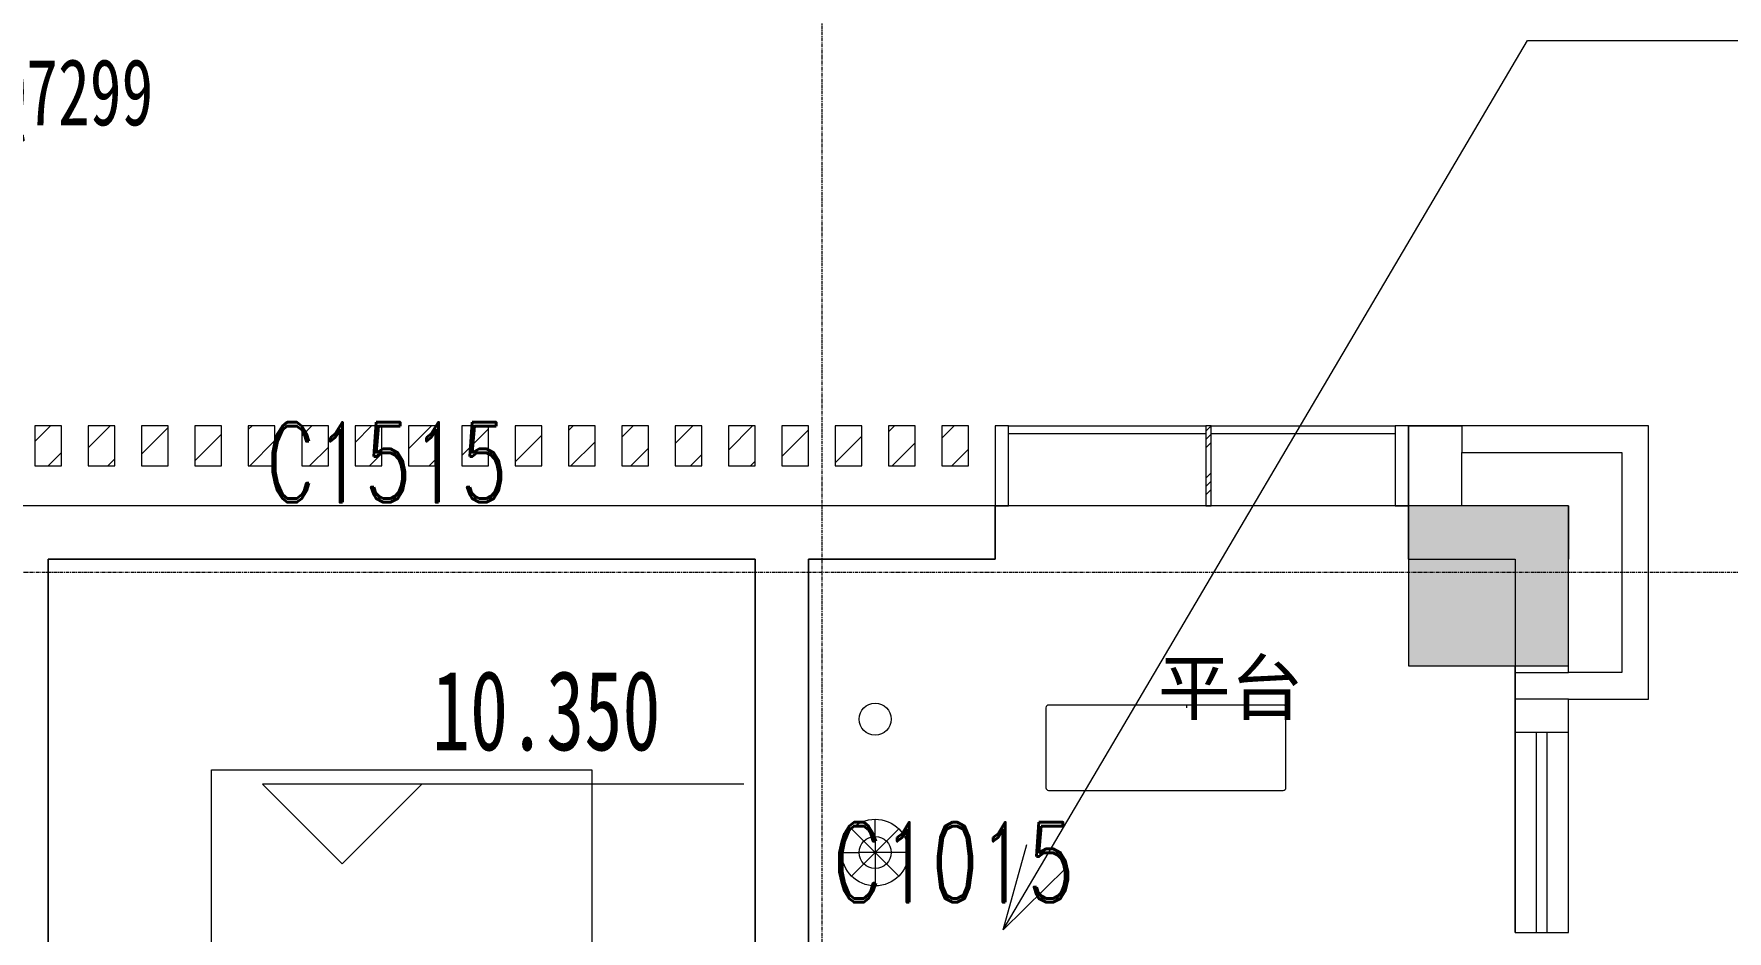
# Model space of a CAD drawing. Header units: millimetres. Extents: x 147592 to 200188, y -27981 to 8299.
# Drawn here: x 171046 to 177394, y -1345 to 2020 of the extents above; entities that cross this region are included whole.
import ezdxf

# ---------------------------------------------------------------- set-up
doc = ezdxf.new("R2010")
doc.units = ezdxf.units.MM
doc.linetypes.add('轴网线', pattern=[22.24, 12.7, -3.18, 3.18, -3.18])
doc.layers.add('0-1', color=7, linetype='Continuous', lineweight=5)
for name, color, linetype, lineweight, true_color in [('0-2', 7, 'Continuous', 5, 0x515151), ('A-DETL-1', 7, 'Continuous', 5, 0x5151ff), ('A-DETL-GENF-1', 7, 'Continuous', 5, 0xa8a8a8), ('A-FLOR-1', 7, 'Continuous', 5, 0x7f7f7f), ('A-GLAZ-1', 7, 'Continuous', 5, 0x515151), ('A-GLAZ-CWMG-1', 7, 'Continuous', 5, 0x515151), ('A-GLAZ-IDEN-1', 7, 'Continuous', 5, 0x515151), ('A-WALL-1', 7, 'Continuous', 5, 0x515151), ('A-WALL-IDEN-2', 7, 'Continuous', 5, 0x515151), ('G-ANNO-DIMS-1', 7, 'Continuous', 5, 0x515151), ('G-ANNO-DIMS-2', 7, 'Continuous', 5, 0x5151ff), ('G-ANNO-TEXT-1', 7, 'Continuous', 5, 0x515151), ('G-ANNO-TEXT-2', 3, 'Continuous', 5, 0x00ff00), ('M-EQPM-1', 4, 'Continuous', 5, 0x00ffff), ('Q-SPCQ-1', 7, 'Continuous', 5, 0x515151), ('S-GRID-1', 7, '轴网线', 5, 0x5151ff), ('S-STRS-1', 7, 'Continuous', 5, 0x515151), ('S-STRS-ANNO-1', 7, 'Continuous', 5, 0x5151ff)]:
    doc.layers.add(name, color=color, linetype=linetype, lineweight=lineweight, true_color=true_color)
doc.styles.add('RomanD', font='romand__.ttf', dxfattribs={"width": 0.7, "height": 300})
doc.styles.add('仿宋', font='', dxfattribs={"width": 0.7, "height": 300})
doc.styles.add('仿宋_4', font='', dxfattribs={"width": 0.7, "height": 250})
doc.styles.add('黑体', font='', dxfattribs={"height": 200})
doc.styles.get('仿宋').set_extended_font_data('FangSong')
doc.styles.get('仿宋_4').set_extended_font_data('FangSong')
doc.styles.get('黑体').set_extended_font_data('SimHei')

# ---------------------------------------------------------------- blocks, each defined once
blk = doc.blocks.new('矩形竖梃 - 100_100mm 木色铝方通-V56-10-004 四层空调通风平面图')
at = {"layer": 'A-GLAZ-CWMG-1'}
h = blk.add_hatch(dxfattribs=at)
h.set_pattern_fill('FP_47', color=256, style=0, pattern_type=2)
h.set_pattern_definition([(315, (-171100.01, 549.98), (70.71068, 70.71068), [])])
h.paths.add_polyline_path([(50, 150), (50, 0), (-50, 0), (-50, 150)], flags=0)
for p, q in [((-50, 150), (50, 150)), ((-50, 0), (-50, 150)), ((50, 150), (50, 0)), ((50, 0), (-50, 0))]:
    blk.add_line(p, q, dxfattribs=at)
blk = doc.blocks.new('矩形竖梃 - 100_100mm 木色铝方通-V57-10-004 四层空调通风平面图')
at = {"layer": 'A-GLAZ-CWMG-1'}
h = blk.add_hatch(dxfattribs=at)
h.set_pattern_fill('FP_48', color=256, style=0, pattern_type=2)
h.set_pattern_definition([(315, (-171700.01, 549.98), (70.71068, 70.71068), [])])
h.paths.add_polyline_path([(50, 150), (50, 0), (-50, 0), (-50, 150)], flags=0)
for p, q in [((-50, 150), (50, 150)), ((-50, 0), (-50, 150)), ((50, 150), (50, 0)), ((50, 0), (-50, 0))]:
    blk.add_line(p, q, dxfattribs=at)
blk = doc.blocks.new('矩形竖梃 - 100_100mm 木色铝方通-V58-10-004 四层空调通风平面图')
at = {"layer": 'A-GLAZ-CWMG-1'}
h = blk.add_hatch(dxfattribs=at)
h.set_pattern_fill('FP_49', color=256, style=0, pattern_type=2)
h.set_pattern_definition([(315, (-171300.01, 549.98), (70.71068, 70.71068), [])])
h.paths.add_polyline_path([(50, 150), (50, 0), (-50, 0), (-50, 150)], flags=0)
for p, q in [((-50, 150), (50, 150)), ((-50, 0), (-50, 150)), ((50, 150), (50, 0)), ((50, 0), (-50, 0))]:
    blk.add_line(p, q, dxfattribs=at)
blk = doc.blocks.new('矩形竖梃 - 100_100mm 木色铝方通-V59-10-004 四层空调通风平面图')
at = {"layer": 'A-GLAZ-CWMG-1'}
h = blk.add_hatch(dxfattribs=at)
h.set_pattern_fill('FP_50', color=256, style=0, pattern_type=2)
h.set_pattern_definition([(315, (-171500.01, 549.98), (70.71068, 70.71068), [])])
h.paths.add_polyline_path([(50, 150), (50, 0), (-50, 0), (-50, 150)], flags=0)
for p, q in [((-50, 150), (50, 150)), ((-50, 0), (-50, 150)), ((50, 150), (50, 0)), ((50, 0), (-50, 0))]:
    blk.add_line(p, q, dxfattribs=at)
blk = doc.blocks.new('矩形竖梃 - 100_100mm 木色铝方通-V60-10-004 四层空调通风平面图')
at = {"layer": 'A-GLAZ-CWMG-1'}
h = blk.add_hatch(dxfattribs=at)
h.set_pattern_fill('FP_51', color=256, style=0, pattern_type=2)
h.set_pattern_definition([(315, (-171900.01, 549.98), (70.71068, 70.71068), [])])
h.paths.add_polyline_path([(50, 150), (50, 0), (-50, 0), (-50, 150)], flags=0)
for p, q in [((-50, 150), (50, 150)), ((-50, 0), (-50, 150)), ((50, 150), (50, 0)), ((50, 0), (-50, 0))]:
    blk.add_line(p, q, dxfattribs=at)
blk = doc.blocks.new('矩形竖梃 - 100_100mm 木色铝方通-V61-10-004 四层空调通风平面图')
at = {"layer": 'A-GLAZ-CWMG-1'}
h = blk.add_hatch(dxfattribs=at)
h.set_pattern_fill('FP_52', color=256, style=0, pattern_type=2)
h.set_pattern_definition([(315, (-172100.01, 549.98), (70.71068, 70.71068), [])])
h.paths.add_polyline_path([(50, 150), (50, 0), (-50, 0), (-50, 150)], flags=0)
for p, q in [((-50, 150), (50, 150)), ((-50, 0), (-50, 150)), ((50, 150), (50, 0)), ((50, 0), (-50, 0))]:
    blk.add_line(p, q, dxfattribs=at)
blk = doc.blocks.new('矩形竖梃 - 100_100mm 木色铝方通-V62-10-004 四层空调通风平面图')
at = {"layer": 'A-GLAZ-CWMG-1'}
h = blk.add_hatch(dxfattribs=at)
h.set_pattern_fill('FP_53', color=256, style=0, pattern_type=2)
h.set_pattern_definition([(315, (-172300.01, 549.98), (70.71068, 70.71068), [])])
h.paths.add_polyline_path([(50, 150), (50, 0), (-50, 0), (-50, 150)], flags=0)
for p, q in [((-50, 150), (50, 150)), ((-50, 0), (-50, 150)), ((50, 150), (50, 0)), ((50, 0), (-50, 0))]:
    blk.add_line(p, q, dxfattribs=at)
blk = doc.blocks.new('矩形竖梃 - 100_100mm 木色铝方通-V63-10-004 四层空调通风平面图')
at = {"layer": 'A-GLAZ-CWMG-1'}
h = blk.add_hatch(dxfattribs=at)
h.set_pattern_fill('FP_54', color=256, style=0, pattern_type=2)
h.set_pattern_definition([(315, (-172500.01, 549.98), (70.71068, 70.71068), [])])
h.paths.add_polyline_path([(50, 150), (50, 0), (-50, 0), (-50, 150)], flags=0)
for p, q in [((-50, 150), (50, 150)), ((-50, 0), (-50, 150)), ((50, 150), (50, 0)), ((50, 0), (-50, 0))]:
    blk.add_line(p, q, dxfattribs=at)
blk = doc.blocks.new('矩形竖梃 - 100_100mm 木色铝方通-V64-10-004 四层空调通风平面图')
at = {"layer": 'A-GLAZ-CWMG-1'}
h = blk.add_hatch(dxfattribs=at)
h.set_pattern_fill('FP_55', color=256, style=0, pattern_type=2)
h.set_pattern_definition([(315, (-172700.01, 549.98), (70.71068, 70.71068), [])])
h.paths.add_polyline_path([(50, 150), (50, 0), (-50, 0), (-50, 150)], flags=0)
for p, q in [((-50, 150), (50, 150)), ((-50, 0), (-50, 150)), ((50, 150), (50, 0)), ((50, 0), (-50, 0))]:
    blk.add_line(p, q, dxfattribs=at)
blk = doc.blocks.new('矩形竖梃 - 100_100mm 木色铝方通-V65-10-004 四层空调通风平面图')
at = {"layer": 'A-GLAZ-CWMG-1'}
h = blk.add_hatch(dxfattribs=at)
h.set_pattern_fill('FP_56', color=256, style=0, pattern_type=2)
h.set_pattern_definition([(315, (-172900.01, 549.98), (70.71068, 70.71068), [])])
h.paths.add_polyline_path([(50, 150), (50, 0), (-50, 0), (-50, 150)], flags=0)
for p, q in [((-50, 150), (50, 150)), ((-50, 0), (-50, 150)), ((50, 150), (50, 0)), ((50, 0), (-50, 0))]:
    blk.add_line(p, q, dxfattribs=at)
blk = doc.blocks.new('矩形竖梃 - 100_100mm 木色铝方通-V66-10-004 四层空调通风平面图')
at = {"layer": 'A-GLAZ-CWMG-1'}
h = blk.add_hatch(dxfattribs=at)
h.set_pattern_fill('FP_57', color=256, style=0, pattern_type=2)
h.set_pattern_definition([(315, (-173100.01, 549.98), (70.71068, 70.71068), [])])
h.paths.add_polyline_path([(50, 150), (50, 0), (-50, 0), (-50, 150)], flags=0)
for p, q in [((-50, 150), (50, 150)), ((-50, 0), (-50, 150)), ((50, 150), (50, 0)), ((50, 0), (-50, 0))]:
    blk.add_line(p, q, dxfattribs=at)
blk = doc.blocks.new('矩形竖梃 - 100_100mm 木色铝方通-V67-10-004 四层空调通风平面图')
at = {"layer": 'A-GLAZ-CWMG-1'}
h = blk.add_hatch(dxfattribs=at)
h.set_pattern_fill('FP_58', color=256, style=0, pattern_type=2)
h.set_pattern_definition([(315, (-173300.01, 549.98), (70.71068, 70.71068), [])])
h.paths.add_polyline_path([(50, 150), (50, 0), (-50, 0), (-50, 150)], flags=0)
for p, q in [((-50, 150), (50, 150)), ((-50, 0), (-50, 150)), ((50, 150), (50, 0)), ((50, 0), (-50, 0))]:
    blk.add_line(p, q, dxfattribs=at)
blk = doc.blocks.new('矩形竖梃 - 100_100mm 木色铝方通-V68-10-004 四层空调通风平面图')
at = {"layer": 'A-GLAZ-CWMG-1'}
h = blk.add_hatch(dxfattribs=at)
h.set_pattern_fill('FP_59', color=256, style=0, pattern_type=2)
h.set_pattern_definition([(315, (-173500.01, 549.98), (70.71068, 70.71068), [])])
h.paths.add_polyline_path([(50, 150), (50, 0), (-50, 0), (-50, 150), (-37.9, 150)], flags=0)
for p, q in [((-50, 150), (50, 150)), ((-50, 0), (-50, 150)), ((50, 150), (50, 0)), ((50, 0), (-50, 0))]:
    blk.add_line(p, q, dxfattribs=at)
blk = doc.blocks.new('矩形竖梃 - 100_100mm 木色铝方通-V69-10-004 四层空调通风平面图')
at = {"layer": 'A-GLAZ-CWMG-1'}
h = blk.add_hatch(dxfattribs=at)
h.set_pattern_fill('FP_60', color=256, style=0, pattern_type=2)
h.set_pattern_definition([(315, (-173700.01, 549.98), (70.71068, 70.71068), [])])
h.paths.add_polyline_path([(50, 150), (50, 0), (-50, 0), (-50, 150)], flags=0)
for p, q in [((-50, 150), (50, 150)), ((-50, 0), (-50, 150)), ((50, 150), (50, 0)), ((50, 0), (-50, 0))]:
    blk.add_line(p, q, dxfattribs=at)
blk = doc.blocks.new('矩形竖梃 - 100_100mm 木色铝方通-V70-10-004 四层空调通风平面图')
at = {"layer": 'A-GLAZ-CWMG-1'}
h = blk.add_hatch(dxfattribs=at)
h.set_pattern_fill('FP_61', color=256, style=0, pattern_type=2)
h.set_pattern_definition([(315, (-173900.01, 549.98), (70.71068, 70.71068), [])])
h.paths.add_polyline_path([(50, 150), (50, 0), (-50, 0), (-50, 150)], flags=0)
for p, q in [((-50, 150), (50, 150)), ((-50, 0), (-50, 150)), ((50, 150), (50, 0)), ((50, 0), (-50, 0))]:
    blk.add_line(p, q, dxfattribs=at)
blk = doc.blocks.new('矩形竖梃 - 100_100mm 木色铝方通-V71-10-004 四层空调通风平面图')
at = {"layer": 'A-GLAZ-CWMG-1'}
h = blk.add_hatch(dxfattribs=at)
h.set_pattern_fill('FP_62', color=256, style=0, pattern_type=2)
h.set_pattern_definition([(315, (-174100.01, 549.98), (70.71068, 70.71068), [])])
h.paths.add_polyline_path([(50, 150), (50, 0), (-50, 0), (-50, 150)], flags=0)
for p, q in [((-50, 150), (50, 150)), ((-50, 0), (-50, 150)), ((50, 150), (50, 0)), ((50, 0), (-50, 0))]:
    blk.add_line(p, q, dxfattribs=at)
blk = doc.blocks.new('雨水斗 2d - 地漏 R100-669040-10-004 四层空调通风平面图')
at = {"layer": 'Q-SPCQ-1'}
for p, q in [((-42.4, 42.4), (-88.4, 88.4)), ((88.4, 88.4), (-42.4, -42.4)), ((0, 60), (0, 125)), ((-125, 0), (-60, 0)), ((125, 0), (-60, 0)), ((-42.4, 42.4), (88.4, -88.4)), ((0, 60), (0, -125)), ((-88.4, -88.4), (-42.4, -42.4))]:
    blk.add_line(p, q, dxfattribs=at)
for radius in [125, 60]:
    blk.add_circle((0, 0), radius, dxfattribs=at)
blk = doc.blocks.new('雨水管 2d - 地漏 R50-1793327-10-004 四层空调通风平面图')
at = {"layer": 'Q-SPCQ-1'}
blk.add_circle((0, 0), 60, dxfattribs=at)
blk = doc.blocks.new('矩形竖梃 - 50_300mm 长方形-V72-10-004 四层空调通风平面图')
at = {"layer": 'A-GLAZ-CWMG-1'}
for p, q in [((-50, 0), (0, 0)), ((-50, -300), (-50, 0)), ((0, 0), (0, -300)), ((0, -300), (-50, -300))]:
    blk.add_line(p, q, dxfattribs=at)
blk = doc.blocks.new('矩形竖梃 - 50_300mm 长方形-V73-10-004 四层空调通风平面图')
at = {"layer": 'A-GLAZ-CWMG-1'}
for p, q in [((0, 0), (-50, 0)), ((-50, 0), (-50, -300)), ((0, -300), (0, 0)), ((-50, -300), (0, -300))]:
    blk.add_line(p, q, dxfattribs=at)
blk = doc.blocks.new('矩形竖梃 - 30mm 正方形-2021428-10-004 四层空调通风平面图')
at = {"layer": 'A-GLAZ-CWMG-1'}
for p, q in [((175460, 550), (176150, 550)), ((176150, 520), (175460, 520))]:
    blk.add_line(p, q, dxfattribs=at)
blk = doc.blocks.new('矩形竖梃 - 30mm 正方形-2021431-10-004 四层空调通风平面图')
at = {"layer": 'A-GLAZ-CWMG-1'}
for p, q in [((174700, 550), (175440, 550)), ((175440, 520), (174700, 520))]:
    blk.add_line(p, q, dxfattribs=at)
blk = doc.blocks.new('矩形竖梃 - TJ隐框 20_250-1986374-10-004 四层空调通风平面图')
at = {"layer": 'A-GLAZ-CWMG-1'}
h = blk.add_hatch(dxfattribs=at)
h.set_pattern_fill('FP_64', color=256, style=0, pattern_type=2)
h.set_pattern_definition([(135, (175450.01, -549.98), (-88.38835, -88.38835), []), (135, (175418.76, -549.98), (-176.776695, 1e-14), []), (135, (175481.26, -549.98), (-176.776695, 1e-14), [])])
h.paths.add_polyline_path([(-10, -300), (-10, 0), (10, 0), (10, -300)], flags=0)
for p, q in [((-10, 0), (10, 0)), ((-10, -300), (-10, 0)), ((10, 0), (10, -300)), ((10, -300), (-10, -300))]:
    blk.add_line(p, q, dxfattribs=at)
blk = doc.blocks.new('矩形竖梃 - 100_100mm 木色铝方通-V77-10-004 四层空调通风平面图')
at = {"layer": 'A-GLAZ-CWMG-1'}
h = blk.add_hatch(dxfattribs=at)
h.set_pattern_fill('FP_66', color=256, style=0, pattern_type=2)
h.set_pattern_definition([(315, (-174300.01, 549.98), (70.71068, 70.71068), [])])
h.paths.add_polyline_path([(50, 150), (50, 0), (-50, 0), (-50, 150)], flags=0)
for p, q in [((-50, 150), (50, 150)), ((-50, 0), (-50, 150)), ((50, 150), (50, 0)), ((50, 0), (-50, 0))]:
    blk.add_line(p, q, dxfattribs=at)
blk = doc.blocks.new('矩形竖梃 - 100_100mm 木色铝方通-V78-10-004 四层空调通风平面图')
at = {"layer": 'A-GLAZ-CWMG-1'}
h = blk.add_hatch(dxfattribs=at)
h.set_pattern_fill('FP_67', color=256, style=0, pattern_type=2)
h.set_pattern_definition([(315, (-174500.01, 549.98), (70.71068, 70.71068), [])])
h.paths.add_polyline_path([(50, 150), (50, 0), (-50, 0), (-50, 150)], flags=0)
for p, q in [((-50, 150), (50, 150)), ((-50, 0), (-50, 150)), ((50, 150), (50, 0)), ((50, 0), (-50, 0))]:
    blk.add_line(p, q, dxfattribs=at)
blk = doc.blocks.new('百叶窗-单层单列_角度可变_ - BYC0825-2215836-10-004 四层空调通风平面图')
at = {"layer": 'A-GLAZ-1'}
for p, q in [((375, 0), (-375, 0)), ((-375, 0), (-375, -200)), ((375, -200), (375, 0)), ((-375, -80), (375, -80)), ((-375, -120), (375, -120)), ((-375, -200), (375, -200))]:
    blk.add_line(p, q, dxfattribs=at)
blk = doc.blocks.new('高程点 - 相对高程点-103621-10-004 四层空调通风平面图')
at = {"layer": 'G-ANNO-DIMS-2'}
for p, q in [((15.062, 2.987), (-2.987, 2.987)), ((0, 0), (-2.987, 2.987)), ((0, 0), (2.987, 2.987))]:
    blk.add_line(p, q, dxfattribs=at)
blk = doc.blocks.new('YXQH_AR_B9-20_rvt-1-10-004 四层空调通风平面图')
at = {"layer": 'A-DETL-GENF-1'}
h = blk.add_hatch(dxfattribs=at)
h.set_pattern_fill('FP_65', color=256, style=0, pattern_type=2)
h.set_pattern_definition([(7.754, (-466.58, -204.02), (12.15805, 332.8942), [3.353, -1548.768]), (7.754, (776.34, 218.05), (12.15805, 332.8942), [3.353, -1548.768]), (9.74, (363.8, 116.2), (0.0001, 1266.291), [3.353, -588.363]), (9.74, (339.6, 204.2), (0.0001, 1266.291), [3.353, -588.363]), (68.882, (225.66, -61.6), (-140.1373, 1041.8589), [3.353, -1089.337]), (68.882, (129, -106.5), (-140.1373, 1041.8589), [3.353, -1089.337]), (56.297, (-51.2, 131.2), (-734.4827, 622.86), [3.353, -470.742]), (56.297, (137.8, 331.9), (-734.4827, 622.86), [3.353, -470.742]), (137.416, (187.59, 94.08), (-3935.054568, 3543.459496), [73.913, -9804.313]), (8.512, (90.05, 79.41), (3117.572636, 564.982686), [98.632, -5356.38]), (236.294, (133.21, 144.14), (-4467.173774, -6768.804336), [77.802, -13192.636]), (128.267, (122.16, 220.01), (-6131.736673, 7665.37486), [53.462, -17810.517]), (9.74, (48.62, 207.58), (3069.14795, 643.06413), [74.582, -10350.37]), (233.414, (89.018, 261.96), (-20834.0959632, -28103.0884394), [67.74, -56173.655]), (67.8, (40.48, -52.28), (439.74679, 1441.63531), [50.851, -3807.912]), (307.846, (0, 0), (856.01581, -814.9391), [66.124, -2950.443]), (45, (0, 0), (-176.7767, 176.7767), []), (355, (0, 0), (578.509, 689.44), [60, -660]), (7.754, (0, 0), (12.15805, 332.8942), [3.353, -1548.768]), (7.754, (517.27, 396.9), (12.15805, 332.8942), [3.353, -1548.768]), (7.754, (1048.8, 804.78), (12.15805, 332.8942), [3.353, -1548.768]), (9.74, (-323, 0), (0.0001, 1266.291), [3.353, -588.363]), (9.74, (-83.4, -219.6), (0.0001, 1266.291), [3.353, -588.363]), (9.74, (298.5, -569.5), (0.0001, 1266.291), [3.353, -588.363]), (68.882, (645.7, -553.4), (-140.1373, 1041.8589), [3.353, -1089.337]), (68.882, (-12.15, -134.3), (-140.1373, 1041.8589), [3.353, -1089.337]), (68.882, (-223, 0), (-140.1373, 1041.8589), [3.353, -1089.337]), (56.297, (0, 0), (-734.4827, 622.86), [3.353, -470.742]), (56.297, (378.7, 49.9), (-734.4827, 622.86), [3.353, -470.742]), (56.297, (1010.3, 133), (-734.4827, 622.86), [3.353, -470.742])])
h.paths.add_polyline_path([(182900, -17650), (182950, -17650), (182950, -17150), (182450, -17150), (182450, -17650), (182750, -17650)], flags=0)
h.paths.add_polyline_path([(165043.6, -17650), (165500, -17650), (165500, -17150), (165000, -17150), (165000, -17650)], flags=0)
h.paths.add_polyline_path([(174100, -17650), (174275, -17650), (174275, -17150), (173750, -17150), (173750, -17650), (173900, -17650)], flags=0)
h.paths.add_polyline_path([(170750, -9250), (171250, -9250), (171250, -8750), (170750, -8750), (170750, -8950)], flags=0)
h.paths.add_polyline_path([(176334.7, -9050), (176800, -9050), (176800, -8500), (176300, -8500), (176300, -9050)], flags=0)
h.paths.add_polyline_path([(165000, -9000), (165500, -9000), (165500, -8500), (165000, -8500), (165000, -8753.4)], flags=0)
h.paths.add_polyline_path([(182500, -8950), (183000, -8950), (183000, -8450), (182500, -8450)], flags=0)
h.paths.add_polyline_path([(182750, -7000), (182950, -7000), (182950, -6500), (182550, -6500), (182550, -7000)], flags=0)
h.paths.add_polyline_path([(176200, -350), (176800, -350), (176800, 250), (176200, 250), (176200, -328.3)], flags=0)
h.paths.add_polyline_path([(165030.4, -250), (165500, -250), (165500, 250), (165000, 250), (165000, -250)], flags=0)
at = {"layer": 'A-DETL-1'}
for p, q in [((176400, 250), (176200, 250)), ((176200, 250), (176200, 50)), ((176800, 250), (176400, 250)), ((176800, -350), (176800, 250)), ((176200, 50), (176200, -350)), ((176200, -350), (176600, -350)), ((176600, -350), (176800, -350))]:
    blk.add_line(p, q, dxfattribs=at)
at = {"layer": 'A-FLOR-1'}
for p, q in [((174700, 250), (174650, 250)), ((174650, 250), (174650, 50)), ((175440, 250), (174700, 250)), ((175460, 250), (175440, 250)), ((176150, 250), (175460, 250)), ((176200, 250), (176150, 250)), ((174650, 50), (173950, 50)), ((173950, 50), (173950, -1450)), ((176600, -600), (176600, -350)), ((176600, -1350), (176600, -600))]:
    blk.add_line(p, q, dxfattribs=at)
at = {"layer": 'A-WALL-1'}
for p, q in [((176400, 550), (176200, 550)), ((176200, 550), (176200, 250)), ((176200, 550), (176400, 550)), ((176200, 550), (176200, 250)), ((177000, 550), (176400, 550)), ((176400, 550), (176400, 450)), ((177000, 550), (176400, 550)), ((177100, 550), (177000, 550)), ((177100, 550), (177000, 550)), ((177100, -475), (177100, 550)), ((177100, -475), (177100, 550)), ((176400, 250), (176400, 450)), ((176400, 250), (176400, 450)), ((176400, 450), (177000, 450)), ((176400, 450), (177000, 450)), ((177000, 450), (177000, -375)), ((177000, 450), (177000, -375)), ((174650, 250), (167350, 250)), ((174650, 250), (167350, 250)), ((174650, 50), (174650, 250)), ((174650, 250), (174650, 50)), ((176200, 250), (176200, 50)), ((176200, 50), (176200, 250)), ((176800, 250), (176400, 250)), ((176800, 250), (176400, 250)), ((176800, 50), (176800, 250)), ((176800, 250), (176800, 50)), ((171100, -6150), (171100, 50)), ((171100, -6150), (171100, 50)), ((171100, 50), (173750, 50)), ((171100, 50), (173750, 50)), ((173750, 50), (173750, -4900)), ((173750, 50), (173750, -4900)), ((173950, -1450), (173950, 50)), ((173950, -1450), (173950, 50)), ((173950, 50), (174650, 50)), ((173950, 50), (174650, 50)), ((176200, 50), (176600, 50)), ((176200, 50), (176600, 50)), ((176600, 50), (176600, -375)), ((176600, 50), (176600, -375)), ((176800, -375), (176800, 50)), ((176800, -375), (176800, 50)), ((176600, -375), (176800, -375)), ((176600, -375), (176600, -475)), ((176600, -475), (176600, -375)), ((177000, -375), (176800, -375)), ((177000, -375), (176800, -375)), ((176600, -475), (176600, -600)), ((176800, -475), (176600, -475)), ((176600, -475), (176600, -600)), ((176800, -475), (177000, -475)), ((176800, -475), (177000, -475)), ((176800, -600), (176800, -475)), ((176800, -600), (176800, -475)), ((177000, -475), (177100, -475)), ((177000, -475), (177100, -475)), ((176600, -600), (176600, -1350))]:
    blk.add_line(p, q, dxfattribs=at)
at = {"layer": 'G-ANNO-DIMS-1'}
blk.add_line((172201.7, -1092.4), (172201.7, -1092.4), dxfattribs=at)
blk.add_line((172201.7, -1092.4), (172201.7, -1092.4), dxfattribs=at)
at = {"layer": 'S-GRID-1'}
for p, q in [((174000, 7499.5), (174000, -27181.2)), ((199000.7, 0), (148525.8, 0))]:
    blk.add_line(p, q, dxfattribs=at)
at = {"layer": 'S-STRS-1'}
for p, q in [((171100, 50), (171100, -1530)), ((173750, 50), (171100, 50)), ((171100, 45), (171100, -1530)), ((173750, -1530), (173750, 50))]:
    blk.add_line(p, q, dxfattribs=at)
at = {"layer": 'S-STRS-ANNO-1'}
for p, q in [((171712.5, -740), (173137.5, -740)), ((171712.5, -1530), (171712.5, -740)), ((173137.5, -740), (173137.5, -1530))]:
    blk.add_line(p, q, dxfattribs=at)
at = {"layer": '0-2', "extrusion": (0, 0, -1), "rotation": 180}
for name, p in [('矩形竖梃 - 100_100mm 木色铝方通-V56-10-004 四层空调通风平面图', (-171100, 550)), ('矩形竖梃 - 100_100mm 木色铝方通-V58-10-004 四层空调通风平面图', (-171300, 550)), ('矩形竖梃 - 100_100mm 木色铝方通-V59-10-004 四层空调通风平面图', (-171500, 550)), ('矩形竖梃 - 100_100mm 木色铝方通-V57-10-004 四层空调通风平面图', (-171700, 550)), ('矩形竖梃 - 100_100mm 木色铝方通-V60-10-004 四层空调通风平面图', (-171900, 550)), ('矩形竖梃 - 100_100mm 木色铝方通-V61-10-004 四层空调通风平面图', (-172100, 550)), ('矩形竖梃 - 100_100mm 木色铝方通-V62-10-004 四层空调通风平面图', (-172300, 550)), ('矩形竖梃 - 100_100mm 木色铝方通-V63-10-004 四层空调通风平面图', (-172500, 550)), ('矩形竖梃 - 100_100mm 木色铝方通-V64-10-004 四层空调通风平面图', (-172700, 550)), ('矩形竖梃 - 100_100mm 木色铝方通-V65-10-004 四层空调通风平面图', (-172900, 550)), ('矩形竖梃 - 100_100mm 木色铝方通-V66-10-004 四层空调通风平面图', (-173100, 550)), ('矩形竖梃 - 100_100mm 木色铝方通-V67-10-004 四层空调通风平面图', (-173300, 550)), ('矩形竖梃 - 100_100mm 木色铝方通-V68-10-004 四层空调通风平面图', (-173500, 550)), ('矩形竖梃 - 100_100mm 木色铝方通-V69-10-004 四层空调通风平面图', (-173700, 550)), ('矩形竖梃 - 100_100mm 木色铝方通-V70-10-004 四层空调通风平面图', (-173900, 550)), ('矩形竖梃 - 100_100mm 木色铝方通-V71-10-004 四层空调通风平面图', (-174100, 550)), ('矩形竖梃 - 100_100mm 木色铝方通-V77-10-004 四层空调通风平面图', (-174300, 550)), ('矩形竖梃 - 100_100mm 木色铝方通-V78-10-004 四层空调通风平面图', (-174500, 550))]:
    blk.add_blockref(name, p, dxfattribs=at)
at = {"layer": '0-2', "extrusion": (0, 0, -1)}
for name, p in [('矩形竖梃 - 50_300mm 长方形-V72-10-004 四层空调通风平面图', (-174650, 550)), ('矩形竖梃 - TJ隐框 20_250-1986374-10-004 四层空调通风平面图', (-175450, 550))]:
    blk.add_blockref(name, p, dxfattribs=at)
at = {"layer": '0-2'}
for name, p in [('矩形竖梃 - 30mm 正方形-2021431-10-004 四层空调通风平面图', (0, 0)), ('矩形竖梃 - 30mm 正方形-2021428-10-004 四层空调通风平面图', (0, 0)), ('矩形竖梃 - 50_300mm 长方形-V73-10-004 四层空调通风平面图', (176200, 550)), ('雨水管 2d - 地漏 R50-1793327-10-004 四层空调通风平面图', (174200, -550)), ('雨水斗 2d - 地漏 R100-669040-10-004 四层空调通风平面图', (174200, -1050))]:
    blk.add_blockref(name, p, dxfattribs=at)
at = {"layer": '0-2', "rotation": 90}
blk.add_blockref('百叶窗-单层单列_角度可变_ - BYC0825-2215836-10-004 四层空调通风平面图', (176600, -975), dxfattribs=at)
at = {"layer": '0-2', "xscale": 99.99999999999993, "yscale": 99.99999999999993, "zscale": 99.99999999999993}
blk.add_blockref('高程点 - 相对高程点-103621-10-004 四层空调通风平面图', (172201.7, -1092.4), dxfattribs=at)
at = {"layer": 'A-GLAZ-IDEN-1', "char_height": 300, "width": 1217.763, "attachment_point": 1, "style": 'RomanD'}
for s, insert in [('C1515', (171915, 563.5)), ('C1015', (174040, -936.5))]:
    blk.add_mtext(s, dxfattribs=dict(at, insert=insert))
at = {"layer": 'A-WALL-IDEN-2', "insert": (170422.2, 1926.9), "char_height": 250, "width": 1414.177, "attachment_point": 1, "style": '仿宋_4'}
blk.add_mtext('LBYMQ7299', dxfattribs=at)
at = {"layer": 'G-ANNO-DIMS-1', "insert": (172538.2, -366.6), "char_height": 300, "width": 1112.296, "attachment_point": 1, "line_spacing_factor": 0.898273, "style": '仿宋'}
blk.add_mtext('10.350', dxfattribs=at)
at = {"layer": 'G-ANNO-TEXT-1', "insert": (175260, -331.7), "char_height": 200, "width": 737.552, "attachment_point": 1, "style": '黑体'}
blk.add_mtext('平台', dxfattribs=at)
blk = doc.blocks.new('M_空调室外机_5HP_ - VRF07RH-2992500-10-004 四层空调通风平面图')
at = {"layer": 'M-EQPM-1'}
for p, q in [((890, 0), (10, 0)), ((0, -10), (0, -310)), ((900, -310), (900, -10)), ((373.1, -320), (373.1, -310)), ((10, -320), (890, -320))]:
    blk.add_line(p, q, dxfattribs=at)
for centre, start, end in [((10, -10), 90, 180), ((890, -10), 0, 90), ((10, -310), 180, 270), ((890, -310), 270, 360)]:
    blk.add_arc(centre, 10, start, end, dxfattribs=at)

msp = doc.modelspace()

# ---------------------------------------------------------------- linework, layer by layer
at = {"layer": 'G-ANNO-TEXT-2'}
for p, q in [((174679.5, -1339.6), (176645.9, 1995.2)), ((176645.9, 1995.2), (177496.9, 1995.2)), ((174679.5, -1339.6), (174768.2, -1020.4)), ((174679.5, -1339.6), (174915.9, -1107.5))]:
    msp.add_line(p, q, dxfattribs=at)

# ---------------------------------------------------------------- block references
at = {"layer": '0-1'}
msp.add_blockref('YXQH_AR_B9-20_rvt-1-10-004 四层空调通风平面图', (0, 0), dxfattribs=at)
at = {"layer": 'M-EQPM-1', "rotation": 180}
msp.add_blockref('M_空调室外机_5HP_ - VRF07RH-2992500-10-004 四层空调通风平面图', (175740.2, -816.9), dxfattribs=at)

doc.saveas('drawing.dxf')
